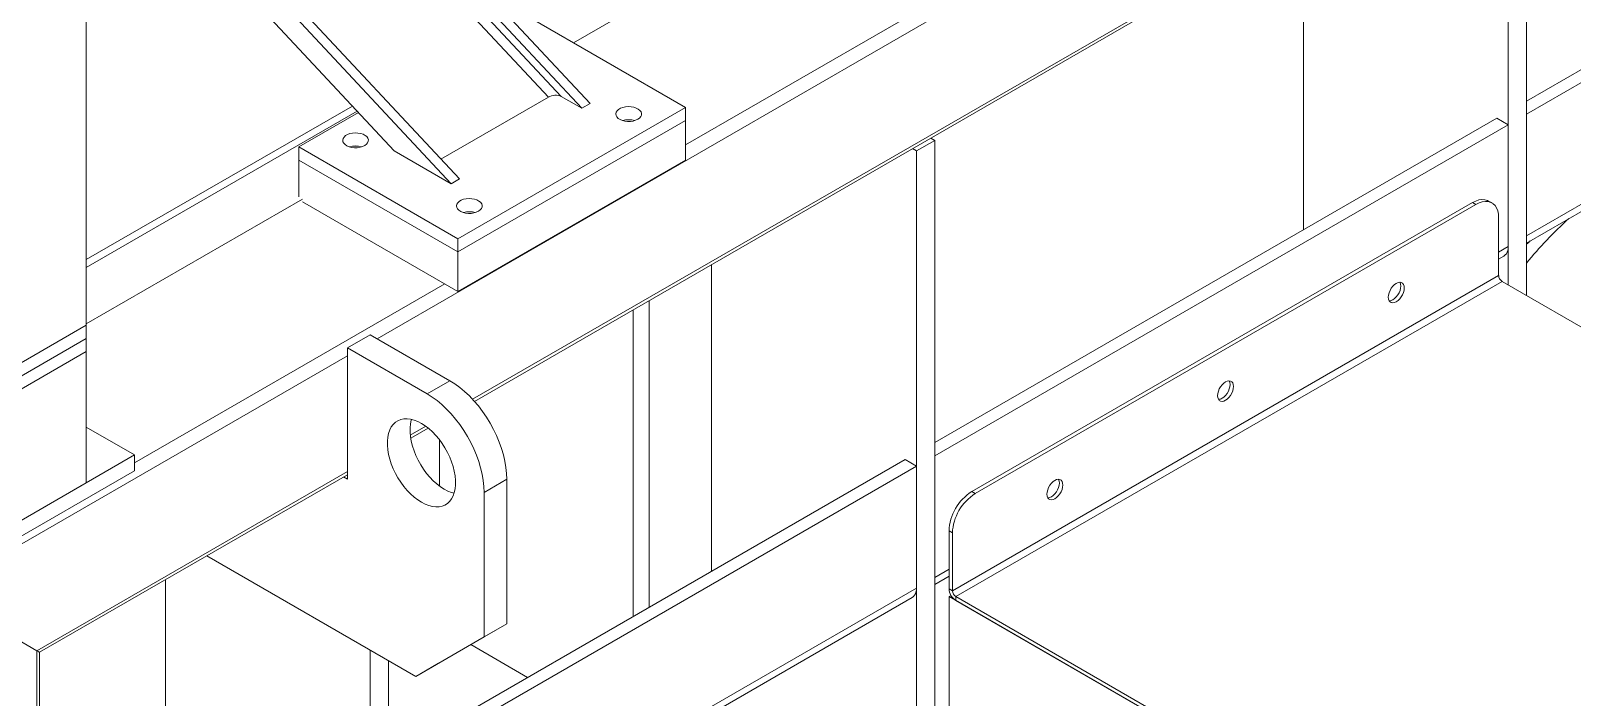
# Model space of a CAD drawing. Header units: millimetres. Extents: x 26816 to 90584, y 11074 to 56542.
# Drawn here: x 48045 to 49002, y 37519 to 37933 of the extents above; entities that cross this region are included whole.
import ezdxf

# ---------------------------------------------------------------- set-up
doc = ezdxf.new("R2010")
doc.units = ezdxf.units.MM
doc.layers.add('MAU_CAM', color=30, linetype='Continuous')
doc.layers.add('MAU_XANH', color=5, linetype='Continuous')

msp = doc.modelspace()

# ---------------------------------------------------------------- linework, layer by layer
at = {"layer": 'MAU_CAM', "linetype": 'Continuous', "lineweight": 0}
for p, q in [((49313.3, 38349.67), (48259.71, 37741.45)), ((48381.77, 37925.4), (49031.43, 38300.44)), ((49313.3, 38277.82), (48319.02, 37703.84)), ((48320.23, 37702.51), (49313.3, 38275.79)), ((49119.82, 38247.78), (48451.42, 37861.92)), ((48962.57, 37774.86), (48962.57, 38070.45)), ((48973.88, 37768.33), (48973.88, 38076.98)), ((48973.88, 37889.18), (49294.91, 38074.5)), ((48973.88, 37881.01), (49301.98, 38070.42)), ((48835.29, 37999.84), (48835.29, 37809.17)), ((48973.88, 37805.31), (49301.98, 37994.72)), ((48973.88, 37800.91), (49299.29, 37988.77)), ((48079.04, 37790.64), (48244.38, 37886.09)), ((48247.35, 37882.91), (48079.04, 37785.74)), ((48606.19, 37676.91), (48955.5, 37878.56)), ((48955.5, 37878.56), (48962.57, 37874.48)), ((48973.88, 37805.31), (48973.88, 37881.01)), ((48606.19, 37668.75), (48962.57, 37874.48)), ((48962.57, 37874.48), (48962.57, 37798.78)), ((48594.87, 37858.18), (48592.39, 37859.62)), ((48606.19, 37864.72), (48594.87, 37858.18)), ((48606.19, 37864.72), (48603.7, 37866.15)), ((48606.19, 37379.75), (48606.19, 37864.72)), ((48594.87, 37386.28), (48594.87, 37858.18)), ((48079.04, 37750.64), (48213.47, 37828.24)), ((48629.24, 37646.45), (48940.37, 37826.06)), ((48631.36, 37645.23), (48942.49, 37824.84)), ((48942.49, 37824.84), (48940.37, 37826.06)), ((48952.49, 37825.83), (48950.37, 37827.05)), ((48956.63, 37816.67), (48956.63, 37780.74)), ((48956.63, 37795.35), (48962.57, 37798.78)), ((48956.63, 37790.95), (48959.88, 37792.83)), ((48467.6, 37787.58), (48467.6, 37596.9)), ((48301.86, 37775.58), (48109.09, 37664.3)), ((48956.63, 37780.74), (48617.22, 37584.8)), ((48619.34, 37581.13), (48958.75, 37777.07)), ((48958.75, 37777.07), (49315.84, 37570.93)), ((48428.7, 37574.45), (48428.7, 37765.13)), ((48418.81, 37568.74), (48418.81, 37759.41)), ((48241.32, 37735.74), (48255.46, 37743.9)), ((48241.32, 37735.74), (48241.32, 37654.08)), ((48290.82, 37707.16), (48241.32, 37735.74)), ((48304.96, 37715.33), (48255.46, 37743.9)), ((48241.32, 37730.84), (47986.06, 37583.48)), ((48290.82, 37707.16), (48304.96, 37715.33)), ((48289.95, 37687.05), (48280.38, 37681.53)), ((48109.09, 37669.2), (48079.04, 37686.55)), ((48280.63, 37679.64), (48291.46, 37685.9)), ((48298.6, 37649.81), (48298.6, 37678.48)), ((47981.81, 37595.72), (48109.09, 37669.2)), ((48109.09, 37669.2), (48109.09, 37659.4)), ((48606.19, 37593.04), (48606.19, 37668.75)), ((47981.81, 37585.93), (48109.09, 37659.4)), ((48241.32, 37658.98), (48048.28, 37547.54)), ((48266.78, 37480.97), (48587.8, 37666.3)), ((48266.78, 37472.81), (48594.87, 37662.21)), ((48587.8, 37666.3), (48594.87, 37662.21)), ((48594.87, 37662.21), (48594.87, 37586.51)), ((48050.04, 37546.53), (48241.32, 37656.95)), ((48241.32, 37654.08), (48238.84, 37655.52)), ((48326.17, 37645.92), (48340.32, 37654.09)), ((48340.32, 37564.27), (48340.32, 37654.09)), ((48326.17, 37556.11), (48326.17, 37645.92)), ((48629.24, 37646.45), (48631.36, 37645.23)), ((48617.22, 37620.73), (48615.1, 37621.96)), ((48615.1, 37586.03), (48615.1, 37621.96)), ((48617.22, 37584.8), (48617.22, 37620.73)), ((48153.97, 37606.52), (48283.75, 37531.6)), ((48128.18, 37591.64), (48128.18, 37400.96)), ((48606.19, 37593.04), (48615.1, 37598.19)), ((48606.19, 37588.65), (48615.1, 37593.79)), ((47986.06, 37583.48), (48048.28, 37547.54)), ((48266.78, 37397.11), (48594.87, 37586.51)), ((48617.22, 37584.8), (48615.1, 37586.03)), ((48616.34, 37581.85), (48615.1, 37581.13)), ((48266.78, 37392.71), (48592.18, 37580.56)), ((48615.1, 37448.85), (48615.1, 37581.13)), ((48615.1, 37581.13), (48976.43, 37372.54)), ((48619.34, 37581.13), (48976.43, 37374.99)), ((48619.34, 37581.13), (48619.34, 37578.68)), ((48619.34, 37578.68), (48976.43, 37372.54)), ((48297.89, 37539.77), (48340.32, 37564.27)), ((48326.17, 37556.11), (48340.32, 37564.27)), ((48283.75, 37531.6), (48326.17, 37556.11)), ((48048.28, 37547.54), (48048.28, 37339.06)), ((48050.04, 37338.04), (48050.04, 37546.53)), ((48255.46, 37219.46), (48255.46, 37547.93)), ((48353.24, 37530.89), (48317.87, 37551.31)), ((48266.78, 37212.92), (48266.78, 37541.4)), ((48283.75, 37531.6), (48297.89, 37539.77))]:
    msp.add_line(p, q, dxfattribs=at)
at = {"layer": 'MAU_CAM', "linetype": 'Continuous', "lineweight": 0, "flags": 128}
for points in [[(48940.37, 37826.06), (48942.38, 37827.06), (48944.35, 37827.7), (48946.24, 37827.98), (48948.01, 37827.88), (48949.63, 37827.42), (48950.37, 37827.05)], [(48956.63, 37816.67), (48956.49, 37818.91), (48956.06, 37820.94), (48955.35, 37822.72), (48954.39, 37824.2), (48953.18, 37825.37), (48951.75, 37826.19), (48950.13, 37826.66), (48948.36, 37826.75), (48946.47, 37826.48), (48944.5, 37825.83), (48942.49, 37824.84)], [(48962.57, 37798.78), (48962.5, 37797.47), (48962.27, 37796.27), (48961.9, 37795.19), (48961.4, 37794.27), (48960.76, 37793.5), (48960, 37792.9), (48959.88, 37792.83)], [(48892.99, 37764.42), (48894.09, 37765.2), (48895.14, 37766.22), (48896.08, 37767.45), (48896.86, 37768.8), (48897.45, 37770.23), (48897.82, 37771.65), (48897.94, 37772.99), (48897.82, 37774.19), (48897.45, 37775.19), (48896.86, 37775.93), (48896.08, 37776.38), (48895.14, 37776.52), (48894.09, 37776.34), (48892.99, 37775.85), (48891.89, 37775.07), (48890.84, 37774.04), (48889.9, 37772.82), (48889.12, 37771.46), (48888.53, 37770.04), (48888.17, 37768.62), (48888.04, 37767.28), (48888.17, 37766.08), (48888.53, 37765.08), (48889.12, 37764.34), (48889.9, 37763.88), (48890.84, 37763.74), (48891.89, 37763.93), (48892.99, 37764.42)], [(48895.27, 37776.52), (48895.33, 37776.41), (48895.7, 37775.42), (48895.82, 37774.22), (48895.7, 37772.87), (48895.33, 37771.45), (48894.74, 37770.03), (48893.96, 37768.67), (48893.02, 37767.45), (48891.97, 37766.42), (48890.87, 37765.64)], [(48326.17, 37645.92), (48326.04, 37649.56), (48325.64, 37653.32), (48324.97, 37657.19), (48324.04, 37661.12), (48322.86, 37665.09), (48321.44, 37669.07), (48319.78, 37673.03), (48317.9, 37676.94), (48315.82, 37680.77), (48313.54, 37684.49), (48311.1, 37688.07), (48308.5, 37691.49), (48305.76, 37694.71), (48302.91, 37697.72), (48299.97, 37700.49), (48296.96, 37703), (48293.9, 37705.23), (48290.82, 37707.16)], [(48340.32, 37654.09), (48340.18, 37657.72), (48339.78, 37661.49), (48339.11, 37665.35), (48338.18, 37669.28), (48337, 37673.26), (48335.58, 37677.24), (48333.92, 37681.2), (48332.04, 37685.11), (48329.96, 37688.94), (48327.69, 37692.65), (48325.24, 37696.24), (48322.64, 37699.65), (48319.9, 37702.88), (48317.05, 37705.88), (48314.11, 37708.65), (48311.1, 37711.16), (48308.04, 37713.39), (48304.96, 37715.33)], [(48786.92, 37703.19), (48788.03, 37703.97), (48789.07, 37704.99), (48790.01, 37706.22), (48790.79, 37707.57), (48791.38, 37709), (48791.75, 37710.42), (48791.87, 37711.76), (48791.75, 37712.96), (48791.38, 37713.96), (48790.79, 37714.7), (48790.01, 37715.15), (48789.07, 37715.29), (48788.03, 37715.11), (48786.92, 37714.62), (48785.82, 37713.84), (48784.78, 37712.81), (48783.84, 37711.59), (48783.06, 37710.23), (48782.47, 37708.81), (48782.1, 37707.39), (48781.98, 37706.05), (48782.1, 37704.85), (48782.47, 37703.85), (48783.06, 37703.11), (48783.84, 37702.65), (48784.78, 37702.51), (48785.82, 37702.69), (48786.92, 37703.19)], [(48789.2, 37715.29), (48789.26, 37715.18), (48789.63, 37714.19), (48789.75, 37712.98), (48789.63, 37711.64), (48789.26, 37710.22), (48788.67, 37708.8), (48787.89, 37707.44), (48786.95, 37706.22), (48785.91, 37705.19), (48784.8, 37704.41)], [(48287.28, 37688.79), (48284.99, 37689.97), (48282.72, 37690.85), (48280.51, 37691.42), (48278.38, 37691.67), (48276.35, 37691.6), (48274.45, 37691.21), (48272.69, 37690.5), (48271.12, 37689.49), (48269.73, 37688.18), (48268.54, 37686.59), (48267.58, 37684.74), (48266.84, 37682.65), (48266.35, 37680.34), (48266.1, 37677.85), (48266.1, 37675.2), (48266.35, 37672.41), (48266.84, 37669.54), (48267.58, 37666.6), (48268.54, 37663.64), (48269.73, 37660.68), (48271.12, 37657.77), (48272.69, 37654.93), (48274.45, 37652.2), (48276.35, 37649.62), (48278.38, 37647.2), (48280.51, 37644.99), (48282.72, 37643), (48284.99, 37641.26), (48287.28, 37639.8), (48289.58, 37638.62), (48291.84, 37637.74), (48294.06, 37637.17), (48296.19, 37636.92), (48298.22, 37636.99), (48300.12, 37637.38), (48301.87, 37638.09), (48303.45, 37639.1), (48304.84, 37640.41), (48306.03, 37642), (48306.99, 37643.85), (48307.72, 37645.94), (48308.22, 37648.25), (48308.47, 37650.74), (48308.47, 37653.39), (48308.22, 37656.17), (48307.72, 37659.05), (48306.99, 37661.98), (48306.03, 37664.95), (48304.84, 37667.9), (48303.45, 37670.82), (48301.87, 37673.66), (48300.12, 37676.38), (48298.22, 37678.97), (48296.19, 37681.38), (48294.06, 37683.6), (48291.84, 37685.58), (48289.58, 37687.32), (48287.28, 37688.79)], [(48281.13, 37691.29), (48280.99, 37690.81), (48280.49, 37688.51), (48280.24, 37686.01), (48280.24, 37683.36), (48280.49, 37680.58), (48280.99, 37677.7), (48281.72, 37674.77), (48282.68, 37671.8), (48283.87, 37668.85), (48285.26, 37665.93), (48286.84, 37663.09), (48288.59, 37660.37), (48290.49, 37657.78), (48292.52, 37655.37), (48294.65, 37653.15), (48296.87, 37651.17), (48299.13, 37649.43), (48301.43, 37647.96), (48303.72, 37646.78), (48305.99, 37645.9), (48307.58, 37645.46)], [(48680.86, 37641.96), (48681.96, 37642.74), (48683.01, 37643.76), (48683.95, 37644.99), (48684.73, 37646.34), (48685.32, 37647.77), (48685.68, 37649.19), (48685.81, 37650.53), (48685.68, 37651.73), (48685.32, 37652.73), (48684.73, 37653.47), (48683.95, 37653.92), (48683.01, 37654.06), (48681.96, 37653.88), (48680.86, 37653.39), (48679.76, 37652.61), (48678.71, 37651.58), (48677.77, 37650.36), (48676.99, 37649), (48676.4, 37647.58), (48676.03, 37646.16), (48675.91, 37644.81), (48676.03, 37643.61), (48676.4, 37642.62), (48676.99, 37641.87), (48677.77, 37641.42), (48678.71, 37641.28), (48679.76, 37641.46), (48680.86, 37641.96)], [(48683.14, 37654.05), (48683.2, 37653.95), (48683.56, 37652.95), (48683.69, 37651.75), (48683.56, 37650.41), (48683.2, 37648.99), (48682.61, 37647.57), (48681.82, 37646.21), (48680.89, 37644.99), (48679.84, 37643.96), (48678.74, 37643.18)], [(48594.87, 37586.51), (48594.8, 37585.2), (48594.58, 37584), (48594.21, 37582.93), (48593.7, 37582), (48593.06, 37581.23), (48592.3, 37580.63), (48592.18, 37580.56)], [(48050.04, 37546.53), (48050.02, 37546.54), (48049.83, 37546.64), (48049.48, 37546.85), (48048.95, 37547.15), (48048.28, 37547.54)]]:
    msp.add_lwpolyline(points, dxfattribs=at)
at = {"layer": 'MAU_CAM', "linetype": 'Continuous', "lineweight": 0}
for centre, radius, start, end in [((49165.74, 37632.36), 247.31, 132.01009, 140.87409), ((48967.09, 37810.89), 12.57, 302.68626, 316.76275), ((48961.24, 37780.95), 4.61, 182.60548, 237.39452), ((48888.58, 37769.2), 4.23, 270.22234, 302.78198), ((48782.51, 37707.97), 4.23, 270.22234, 302.78198), ((48645.68, 37620.63), 30.61, 122.48713, 177.51287), ((48647.8, 37619.4), 30.61, 122.48735, 177.51265), ((48676.45, 37646.72), 4.21, 269.55809, 302.844), ((48624.31, 37586.45), 9.22, 182.60548, 237.39452), ((48621.82, 37585.01), 4.61, 182.60548, 237.39452)]:
    msp.add_arc(centre, radius, start, end, dxfattribs=at)
msp.add_ellipse((48044.04, 37549.99), major_axis=(6, -3.46), ratio=0.00007, start_param=0.000041, end_param=0.785439, dxfattribs=at)
at = {"layer": 'MAU_XANH', "linetype": 'Continuous', "lineweight": 0}
for p, q in [((48079.04, 37749.84), (48079.04, 38200.68)), ((48392.05, 37887.66), (48183.48, 38111.22)), ((48386.87, 37884.67), (48178.62, 38107.88)), ((48374, 37892.1), (48178.62, 38101.52)), ((48366.15, 37891.65), (48178.62, 38092.65)), ((48310.9, 37840.82), (48093.18, 38074.19)), ((48270.37, 37858.24), (48080.98, 38061.24)), ((48305.72, 37837.83), (48091.58, 38067.36)), ((48451.42, 37885.19), (48352.42, 37942.34)), ((48299.42, 37853.13), (48366.15, 37891.65)), ((48374, 37892.1), (48386.87, 37884.67)), ((48248.09, 37882.11), (48211, 37860.7)), ((48451.42, 37885.19), (48309.99, 37803.55)), ((48386.87, 37884.67), (48392.05, 37887.66)), ((48451.42, 37877.03), (48451.42, 37885.19)), ((48309.99, 37795.39), (48451.42, 37877.03)), ((48451.42, 37852.53), (48451.42, 37877.03)), ((48309.99, 37803.55), (48211, 37860.7)), ((48211, 37860.7), (48211, 37852.54)), ((48309.99, 37795.39), (48211, 37852.54)), ((48211, 37852.54), (48211, 37829.67)), ((48270.37, 37858.24), (48305.72, 37837.83)), ((48309.99, 37770.89), (48451.42, 37852.53)), ((48305.72, 37837.83), (48310.9, 37840.82)), ((48309.99, 37770.89), (48213.47, 37826.61)), ((48309.99, 37803.55), (48309.99, 37795.39)), ((48309.99, 37795.39), (48309.99, 37770.89)), ((48079.04, 37749.84), (47990.65, 37698.81)), ((48079.04, 37741.67), (48079.04, 37749.84)), ((48079.04, 37741.67), (47990.65, 37690.65)), ((48079.04, 37741.67), (48079.04, 37733.51)), ((48079.04, 37733.51), (47990.65, 37682.48)), ((48079.04, 37651.85), (48079.04, 37733.51)), ((48079.04, 37651.85), (47990.65, 37600.83))]:
    msp.add_line(p, q, dxfattribs=at)
at = {"layer": 'MAU_XANH', "linetype": 'Continuous', "lineweight": 0, "flags": 128}
for points in [[(48421.72, 37877.85), (48422.8, 37878.62), (48423.57, 37879.52), (48423.99, 37880.49), (48424.03, 37881.49), (48423.71, 37882.47), (48423.02, 37883.38), (48422.02, 37884.19), (48420.73, 37884.86), (48419.22, 37885.35), (48417.57, 37885.65), (48415.84, 37885.73), (48414.13, 37885.59), (48412.51, 37885.25), (48411.05, 37884.71), (48409.83, 37884), (48408.89, 37883.16), (48408.3, 37882.23), (48408.06, 37881.24), (48408.2, 37880.24), (48408.71, 37879.29), (48409.56, 37878.42), (48410.72, 37877.67), (48412.12, 37877.09), (48413.71, 37876.7), (48415.41, 37876.51), (48417.14, 37876.53), (48418.82, 37876.78), (48420.37, 37877.22), (48421.72, 37877.85)], [(48252.01, 37861.52), (48253.1, 37862.3), (48253.86, 37863.19), (48254.28, 37864.16), (48254.33, 37865.16), (48254, 37866.14), (48253.32, 37867.06), (48252.31, 37867.87), (48251.02, 37868.53), (48249.52, 37869.02), (48247.86, 37869.32), (48246.14, 37869.4), (48244.42, 37869.26), (48242.8, 37868.92), (48241.34, 37868.38), (48240.12, 37867.68), (48239.19, 37866.83), (48238.59, 37865.9), (48238.36, 37864.91), (48238.5, 37863.91), (48239.01, 37862.96), (48239.86, 37862.09), (48241.01, 37861.34), (48242.42, 37860.76), (48244.01, 37860.37), (48245.71, 37860.18), (48247.43, 37860.21), (48249.11, 37860.45), (48250.66, 37860.89), (48252.01, 37861.52)], [(48322.72, 37820.7), (48323.81, 37821.47), (48324.57, 37822.37), (48324.99, 37823.34), (48325.04, 37824.34), (48324.71, 37825.32), (48324.03, 37826.24), (48323.02, 37827.05), (48321.73, 37827.71), (48320.23, 37828.2), (48318.57, 37828.5), (48316.85, 37828.58), (48315.13, 37828.44), (48313.51, 37828.1), (48312.05, 37827.56), (48310.83, 37826.86), (48309.9, 37826.01), (48309.3, 37825.08), (48309.07, 37824.09), (48309.21, 37823.09), (48309.72, 37822.14), (48310.57, 37821.27), (48311.72, 37820.52), (48313.13, 37819.94), (48314.72, 37819.55), (48316.42, 37819.36), (48318.15, 37819.39), (48319.82, 37819.63), (48321.37, 37820.07), (48322.72, 37820.7)]]:
    msp.add_lwpolyline(points, dxfattribs=at)
at = {"layer": 'MAU_XANH', "linetype": 'Continuous', "lineweight": 0}
for centre, radius, start, end in [((48416.06, 37864.53), 13.05, 73.34535, 106.65465), ((48416.06, 37864.42), 13.15, 73.48251, 106.51749), ((48246.35, 37848.2), 13.05, 73.34535, 106.65465), ((48246.35, 37848.09), 13.15, 73.48251, 106.51749), ((48317.07, 37807.38), 13.05, 73.34535, 106.65465), ((48317.07, 37807.27), 13.15, 73.48251, 106.51749)]:
    msp.add_arc(centre, radius, start, end, dxfattribs=at)
msp.add_ellipse((48369.68, 37889.61), major_axis=(5.56, 0.92), ratio=0.555521, start_param=0.594474, end_param=2.16527, dxfattribs=at)

doc.saveas('drawing.dxf')
